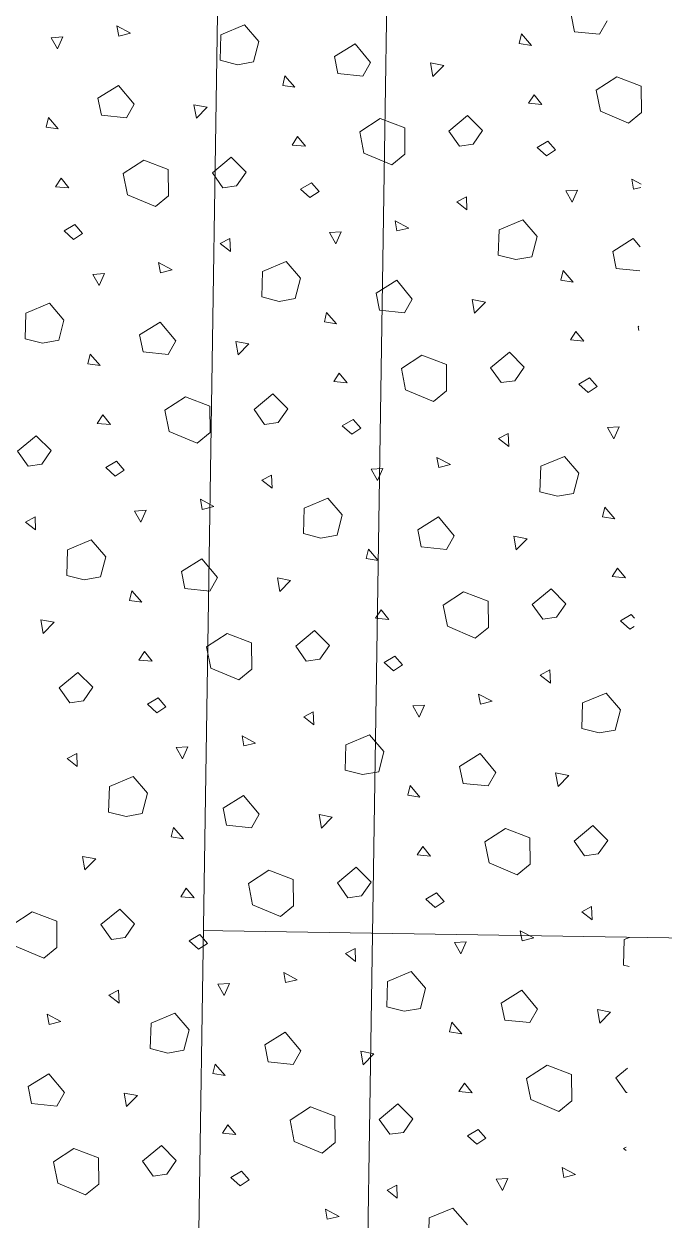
# Model space of a CAD drawing. Header units: metres. Extents: x -19025 to 34897, y -14024 to 26069.
# Drawn here: x -12074 to -11741, y 318 to 940 of the extents above; entities that cross this region are included whole.
import ezdxf

# ---------------------------------------------------------------- set-up
doc = ezdxf.new("R2010")
doc.units = ezdxf.units.M
doc.header["$MEASUREMENT"] = 0
doc.linetypes.add('Strichlinie mittel', pattern=[0.15, 0.1, -0.05])
doc.layers.add('310 Dachkonstruktion massiv', color=7, linetype='Continuous')
doc.layers.add('930 Beschriftung Allgemein', color=7, linetype='Continuous')

# ---------------------------------------------------------------- blocks, each defined once
blk = doc.blocks.new('*X767')
at = {"layer": '930 Beschriftung Allgemein', "color": 254, "linetype": 'Continuous', "lineweight": 9, "true_color": 0xd4d4d4}
for p, q in [((-13.5388, 5.23879), (-13.54058, 5.2476)), ((-13.7769, 5.24185), (-13.77596, 5.23654)), ((-13.76985, 5.23808), (-13.7769, 5.24185)), ((-13.71054, 5.24235), (-13.72286, 5.23721)), ((-13.70307, 5.23363), (-13.71054, 5.24235)), ((-13.52179, 5.24453), (-13.52578, 5.23743)), ((-13.80507, 5.23606), (-13.81117, 5.23567)), ((-13.81117, 5.23567), (-13.80786, 5.22987)), ((-13.80786, 5.22987), (-13.80507, 5.23606)), ((-13.77596, 5.23654), (-13.76985, 5.23808)), ((-13.72286, 5.23721), (-13.72326, 5.22391)), ((-13.70577, 5.22311), (-13.70307, 5.23363)), ((-13.56637, 5.23761), (-13.56754, 5.23261)), ((-13.56122, 5.23167), (-13.56637, 5.23761)), ((-13.52578, 5.23743), (-13.5388, 5.23879)), ((-13.66368, 5.2259), (-13.653, 5.23257)), ((-13.653, 5.23257), (-13.64489, 5.22282)), ((-13.56754, 5.23261), (-13.56122, 5.23167)), ((-13.72326, 5.22391), (-13.71418, 5.22163)), ((-13.71418, 5.22163), (-13.70577, 5.22311)), ((-13.6619, 5.21708), (-13.66368, 5.2259)), ((-13.64489, 5.22282), (-13.64888, 5.21573)), ((-13.61371, 5.22254), (-13.60686, 5.22123)), ((-13.61246, 5.21546), (-13.61371, 5.22254)), ((-13.60686, 5.22123), (-13.61246, 5.21546)), ((-13.68947, 5.2159), (-13.69064, 5.2109)), ((-13.68432, 5.20997), (-13.68947, 5.2159)), ((-13.64888, 5.21573), (-13.6619, 5.21708)), ((-13.51677, 5.21532), (-13.52742, 5.20842)), ((-13.50405, 5.21049), (-13.51677, 5.21532)), ((-13.78678, 5.20419), (-13.7761, 5.21087)), ((-13.7761, 5.21087), (-13.76799, 5.20112)), ((-13.69064, 5.2109), (-13.68432, 5.20997)), ((-13.52742, 5.20842), (-13.52525, 5.1974)), ((-13.50392, 5.19682), (-13.50405, 5.21049)), ((-13.785, 5.19538), (-13.78678, 5.20419)), ((-13.56265, 5.20157), (-13.55977, 5.20595)), ((-13.55977, 5.20595), (-13.5557, 5.20097)), ((-13.76799, 5.20112), (-13.77199, 5.19402)), ((-13.73681, 5.20083), (-13.72996, 5.19953)), ((-13.73556, 5.19375), (-13.73681, 5.20083)), ((-13.72996, 5.19953), (-13.73556, 5.19375)), ((-13.5557, 5.20097), (-13.56265, 5.20157)), ((-13.52525, 5.1974), (-13.51071, 5.19129)), ((-13.51071, 5.19129), (-13.50392, 5.19682)), ((-13.81257, 5.1942), (-13.81374, 5.1892)), ((-13.80742, 5.18826), (-13.81257, 5.1942)), ((-13.77199, 5.19402), (-13.785, 5.19538)), ((-13.63987, 5.19362), (-13.65052, 5.18672)), ((-13.62715, 5.18878), (-13.63987, 5.19362)), ((-13.59439, 5.19516), (-13.60414, 5.18705)), ((-13.58663, 5.1874), (-13.59439, 5.19516)), ((-13.81374, 5.1892), (-13.80742, 5.18826)), ((-13.68575, 5.17986), (-13.68287, 5.18425)), ((-13.68287, 5.18425), (-13.6788, 5.17926)), ((-13.65052, 5.18672), (-13.64835, 5.17569)), ((-13.62702, 5.17512), (-13.62715, 5.18878)), ((-13.60414, 5.18705), (-13.59867, 5.17934)), ((-13.59155, 5.18037), (-13.58663, 5.1874)), ((-13.6788, 5.17926), (-13.68575, 5.17986)), ((-13.59867, 5.17934), (-13.59155, 5.18037)), ((-13.55263, 5.18184), (-13.55822, 5.17858)), ((-13.55822, 5.17858), (-13.55334, 5.17419)), ((-13.55334, 5.17419), (-13.54864, 5.1773)), ((-13.54864, 5.1773), (-13.55263, 5.18184)), ((-13.76297, 5.17191), (-13.77362, 5.16501)), ((-13.75025, 5.16708), (-13.76297, 5.17191)), ((-13.71749, 5.17345), (-13.72724, 5.16534)), ((-13.70973, 5.16569), (-13.71749, 5.17345)), ((-13.64835, 5.17569), (-13.63381, 5.16959)), ((-13.63381, 5.16959), (-13.62702, 5.17512)), ((-13.77362, 5.16501), (-13.77145, 5.15399)), ((-13.75013, 5.15341), (-13.75025, 5.16708)), ((-13.72724, 5.16534), (-13.72177, 5.15764)), ((-13.71465, 5.15866), (-13.70973, 5.16569)), ((-13.80885, 5.15816), (-13.80597, 5.16254)), ((-13.80597, 5.16254), (-13.8019, 5.15756)), ((-13.72177, 5.15764), (-13.71465, 5.15866)), ((-13.67573, 5.16014), (-13.68132, 5.15687)), ((-13.67174, 5.15559), (-13.67573, 5.16014)), ((-13.50899, 5.16217), (-13.50806, 5.15685)), ((-13.50415, 5.15957), (-13.50899, 5.16217)), ((-13.8019, 5.15756), (-13.80885, 5.15816)), ((-13.77145, 5.15399), (-13.75691, 5.14788)), ((-13.75691, 5.14788), (-13.75013, 5.15341)), ((-13.68132, 5.15687), (-13.67644, 5.15248)), ((-13.67644, 5.15248), (-13.67174, 5.15559)), ((-13.60002, 5.15027), (-13.59502, 5.15297)), ((-13.59502, 5.15297), (-13.59474, 5.14618)), ((-13.53717, 5.15637), (-13.54326, 5.15598)), ((-13.54326, 5.15598), (-13.53995, 5.15018)), ((-13.53995, 5.15018), (-13.53717, 5.15637)), ((-13.50806, 5.15685), (-13.50418, 5.15783)), ((-13.59474, 5.14618), (-13.60002, 5.15027)), ((-13.63209, 5.14046), (-13.63116, 5.13515)), ((-13.62504, 5.13668), (-13.63209, 5.14046)), ((-13.56573, 5.14096), (-13.57806, 5.13582)), ((-13.55826, 5.13224), (-13.56573, 5.14096)), ((-13.79883, 5.13843), (-13.80442, 5.13516)), ((-13.80442, 5.13516), (-13.79954, 5.13078)), ((-13.79954, 5.13078), (-13.79484, 5.13389)), ((-13.79484, 5.13389), (-13.79883, 5.13843)), ((-13.66027, 5.13467), (-13.66636, 5.13428)), ((-13.66636, 5.13428), (-13.66305, 5.12847)), ((-13.66305, 5.12847), (-13.66027, 5.13467)), ((-13.63116, 5.13515), (-13.62504, 5.13668)), ((-13.57806, 5.13582), (-13.57845, 5.12251)), ((-13.72312, 5.12856), (-13.71812, 5.13127)), ((-13.71784, 5.12447), (-13.72312, 5.12856)), ((-13.71812, 5.13127), (-13.71784, 5.12447)), ((-13.56097, 5.12172), (-13.55826, 5.13224)), ((-13.51888, 5.1245), (-13.50819, 5.13118)), ((-13.50819, 5.13118), (-13.50465, 5.12692)), ((-13.57845, 5.12251), (-13.56938, 5.12024)), ((-13.56938, 5.12024), (-13.56097, 5.12172)), ((-13.51709, 5.11569), (-13.51888, 5.1245)), ((-13.75519, 5.11875), (-13.75426, 5.11344)), ((-13.74814, 5.11498), (-13.75519, 5.11875)), ((-13.75426, 5.11344), (-13.74814, 5.11498)), ((-13.68883, 5.11925), (-13.70116, 5.11411)), ((-13.68136, 5.11053), (-13.68883, 5.11925)), ((-13.50484, 5.11441), (-13.51709, 5.11569)), ((-13.78337, 5.11296), (-13.78946, 5.11257)), ((-13.78946, 5.11257), (-13.78615, 5.10676)), ((-13.78615, 5.10676), (-13.78337, 5.11296)), ((-13.70116, 5.11411), (-13.70155, 5.10081)), ((-13.68407, 5.10001), (-13.68136, 5.11053)), ((-13.64198, 5.1028), (-13.63129, 5.10947)), ((-13.63129, 5.10947), (-13.62318, 5.09972)), ((-13.54466, 5.11451), (-13.54584, 5.10951)), ((-13.54584, 5.10951), (-13.53951, 5.10857)), ((-13.53951, 5.10857), (-13.54466, 5.11451)), ((-13.6402, 5.09398), (-13.64198, 5.1028)), ((-13.81193, 5.09755), (-13.82426, 5.09241)), ((-13.80446, 5.08882), (-13.81193, 5.09755)), ((-13.70155, 5.10081), (-13.69248, 5.09853)), ((-13.69248, 5.09853), (-13.68407, 5.10001)), ((-13.62318, 5.09972), (-13.62718, 5.09263)), ((-13.592, 5.09944), (-13.58515, 5.09813)), ((-13.59075, 5.09235), (-13.592, 5.09944)), ((-13.58515, 5.09813), (-13.59075, 5.09235)), ((-13.82426, 5.09241), (-13.82465, 5.0791)), ((-13.66776, 5.0928), (-13.66894, 5.0878)), ((-13.66261, 5.08687), (-13.66776, 5.0928)), ((-13.62718, 5.09263), (-13.6402, 5.09398)), ((-13.80717, 5.07831), (-13.80446, 5.08882)), ((-13.76508, 5.08109), (-13.75439, 5.08777)), ((-13.75439, 5.08777), (-13.74628, 5.07802)), ((-13.66894, 5.0878), (-13.66261, 5.08687)), ((-13.50528, 5.0856), (-13.50571, 5.08532)), ((-13.50571, 5.08532), (-13.50532, 5.08333)), ((-13.82465, 5.0791), (-13.81558, 5.07682)), ((-13.81558, 5.07682), (-13.80717, 5.07831)), ((-13.7633, 5.07228), (-13.76508, 5.08109)), ((-13.74628, 5.07802), (-13.75028, 5.07092)), ((-13.7151, 5.07773), (-13.70826, 5.07643)), ((-13.71385, 5.07065), (-13.7151, 5.07773)), ((-13.54094, 5.07847), (-13.53806, 5.08285)), ((-13.53399, 5.07787), (-13.54094, 5.07847)), ((-13.53806, 5.08285), (-13.53399, 5.07787)), ((-13.79087, 5.0711), (-13.79204, 5.0661)), ((-13.78571, 5.06516), (-13.79087, 5.0711)), ((-13.75028, 5.07092), (-13.7633, 5.07228)), ((-13.70826, 5.07643), (-13.71385, 5.07065)), ((-13.57268, 5.07206), (-13.58243, 5.06395)), ((-13.56493, 5.0643), (-13.57268, 5.07206)), ((-13.79204, 5.0661), (-13.78571, 5.06516)), ((-13.61816, 5.07051), (-13.62881, 5.06362)), ((-13.60545, 5.06568), (-13.61816, 5.07051)), ((-13.60532, 5.05202), (-13.60545, 5.06568)), ((-13.66404, 5.05676), (-13.66116, 5.06115)), ((-13.66116, 5.06115), (-13.65709, 5.05616)), ((-13.62881, 5.06362), (-13.62664, 5.05259)), ((-13.58243, 5.06395), (-13.57697, 5.05624)), ((-13.56985, 5.05727), (-13.56493, 5.0643)), ((-13.53093, 5.05874), (-13.53651, 5.05548)), ((-13.52693, 5.0542), (-13.53093, 5.05874)), ((-13.65709, 5.05616), (-13.66404, 5.05676)), ((-13.62664, 5.05259), (-13.6121, 5.04648)), ((-13.57697, 5.05624), (-13.56985, 5.05727)), ((-13.53651, 5.05548), (-13.53163, 5.05109)), ((-13.53163, 5.05109), (-13.52693, 5.0542)), ((-13.74126, 5.04881), (-13.75191, 5.04191)), ((-13.72855, 5.04398), (-13.74126, 5.04881)), ((-13.69578, 5.05035), (-13.70553, 5.04224)), ((-13.68803, 5.04259), (-13.69578, 5.05035)), ((-13.6121, 5.04648), (-13.60532, 5.05202)), ((-13.75191, 5.04191), (-13.74974, 5.03089)), ((-13.72842, 5.03031), (-13.72855, 5.04398)), ((-13.70553, 5.04224), (-13.70007, 5.03453)), ((-13.69295, 5.03556), (-13.68803, 5.04259)), ((-13.78714, 5.03506), (-13.78427, 5.03944)), ((-13.78019, 5.03446), (-13.78714, 5.03506)), ((-13.78427, 5.03944), (-13.78019, 5.03446)), ((-13.70007, 5.03453), (-13.69295, 5.03556)), ((-13.65403, 5.03704), (-13.65961, 5.03377)), ((-13.65961, 5.03377), (-13.65473, 5.02938)), ((-13.65003, 5.03249), (-13.65403, 5.03704)), ((-13.81888, 5.02864), (-13.82864, 5.02054)), ((-13.81113, 5.02088), (-13.81888, 5.02864)), ((-13.74974, 5.03089), (-13.7352, 5.02478)), ((-13.7352, 5.02478), (-13.72842, 5.03031)), ((-13.65473, 5.02938), (-13.65003, 5.03249)), ((-13.57831, 5.02717), (-13.57332, 5.02987)), ((-13.57332, 5.02987), (-13.57303, 5.02308)), ((-13.51546, 5.03327), (-13.52155, 5.03288)), ((-13.52155, 5.03288), (-13.51825, 5.02708)), ((-13.51825, 5.02708), (-13.51546, 5.03327)), ((-13.57303, 5.02308), (-13.57831, 5.02717)), ((-13.82864, 5.02054), (-13.82317, 5.01283)), ((-13.81605, 5.01386), (-13.81113, 5.02088)), ((-13.77713, 5.01533), (-13.78271, 5.01206)), ((-13.77313, 5.01079), (-13.77713, 5.01533)), ((-13.61039, 5.01736), (-13.60945, 5.01205)), ((-13.60333, 5.01358), (-13.61039, 5.01736)), ((-13.54402, 5.01786), (-13.55635, 5.01272)), ((-13.53655, 5.00913), (-13.54402, 5.01786)), ((-13.82317, 5.01283), (-13.81605, 5.01386)), ((-13.78271, 5.01206), (-13.77783, 5.00768)), ((-13.77783, 5.00768), (-13.77313, 5.01079)), ((-13.63856, 5.01157), (-13.64465, 5.01118)), ((-13.64465, 5.01118), (-13.64135, 5.00537)), ((-13.64135, 5.00537), (-13.63856, 5.01157)), ((-13.60945, 5.01205), (-13.60333, 5.01358)), ((-13.55635, 5.01272), (-13.55674, 4.99941)), ((-13.53926, 4.99862), (-13.53655, 5.00913)), ((-13.70142, 5.00546), (-13.69642, 5.00817)), ((-13.69613, 5.00137), (-13.70142, 5.00546)), ((-13.69642, 5.00817), (-13.69613, 5.00137)), ((-13.55674, 4.99941), (-13.54767, 4.99713)), ((-13.54767, 4.99713), (-13.53926, 4.99862)), ((-13.73349, 4.99565), (-13.73255, 4.99034)), ((-13.72643, 4.99188), (-13.73349, 4.99565)), ((-13.73255, 4.99034), (-13.72643, 4.99188)), ((-13.67945, 4.99101), (-13.67984, 4.97771)), ((-13.66712, 4.99615), (-13.67945, 4.99101)), ((-13.65965, 4.98743), (-13.66712, 4.99615)), ((-13.52296, 4.99141), (-13.52413, 4.98641)), ((-13.5178, 4.98547), (-13.52296, 4.99141)), ((-13.82452, 4.98375), (-13.81952, 4.98646)), ((-13.81952, 4.98646), (-13.81923, 4.97967)), ((-13.76166, 4.98986), (-13.76775, 4.98947)), ((-13.76775, 4.98947), (-13.76445, 4.98366)), ((-13.76445, 4.98366), (-13.76166, 4.98986)), ((-13.66236, 4.97691), (-13.65965, 4.98743)), ((-13.62027, 4.9797), (-13.60958, 4.98637)), ((-13.60958, 4.98637), (-13.60148, 4.97662)), ((-13.52413, 4.98641), (-13.5178, 4.98547)), ((-13.81923, 4.97967), (-13.82452, 4.98375)), ((-13.61849, 4.97088), (-13.62027, 4.9797)), ((-13.79023, 4.97445), (-13.80255, 4.96931)), ((-13.78275, 4.96572), (-13.79023, 4.97445)), ((-13.67984, 4.97771), (-13.67077, 4.97543)), ((-13.67077, 4.97543), (-13.66236, 4.97691)), ((-13.60148, 4.97662), (-13.60547, 4.96953)), ((-13.57029, 4.97634), (-13.56345, 4.97503)), ((-13.56905, 4.96925), (-13.57029, 4.97634)), ((-13.56345, 4.97503), (-13.56905, 4.96925)), ((-13.80255, 4.96931), (-13.80295, 4.956)), ((-13.78546, 4.95521), (-13.78275, 4.96572)), ((-13.64606, 4.9697), (-13.64723, 4.9647)), ((-13.6409, 4.96376), (-13.64606, 4.9697)), ((-13.60547, 4.96953), (-13.61849, 4.97088)), ((-13.74337, 4.95799), (-13.73268, 4.96467)), ((-13.73268, 4.96467), (-13.72458, 4.95491)), ((-13.64723, 4.9647), (-13.6409, 4.96376)), ((-13.51923, 4.95537), (-13.51636, 4.95975)), ((-13.51636, 4.95975), (-13.51228, 4.95477)), ((-13.80295, 4.956), (-13.79387, 4.95372)), ((-13.79387, 4.95372), (-13.78546, 4.95521)), ((-13.74159, 4.94918), (-13.74337, 4.95799)), ((-13.72458, 4.95491), (-13.72857, 4.94782)), ((-13.6934, 4.95463), (-13.68655, 4.95333)), ((-13.69215, 4.94755), (-13.6934, 4.95463)), ((-13.68655, 4.95333), (-13.69215, 4.94755)), ((-13.51228, 4.95477), (-13.51923, 4.95537)), ((-13.76916, 4.94799), (-13.77033, 4.943)), ((-13.76401, 4.94206), (-13.76916, 4.94799)), ((-13.72857, 4.94782), (-13.74159, 4.94918)), ((-13.59646, 4.94741), (-13.60711, 4.94052)), ((-13.58374, 4.94258), (-13.59646, 4.94741)), ((-13.55098, 4.94895), (-13.56073, 4.94085)), ((-13.54322, 4.9412), (-13.55098, 4.94895)), ((-13.77033, 4.943), (-13.76401, 4.94206)), ((-13.60711, 4.94052), (-13.60493, 4.92949)), ((-13.58361, 4.92891), (-13.58374, 4.94258)), ((-13.56073, 4.94085), (-13.55526, 4.93314)), ((-13.54814, 4.93417), (-13.54322, 4.9412)), ((-13.64234, 4.93366), (-13.63946, 4.93805)), ((-13.63946, 4.93805), (-13.63538, 4.93306)), ((-13.50922, 4.93564), (-13.5148, 4.93237)), ((-13.50761, 4.93381), (-13.50922, 4.93564)), ((-13.8165, 4.93292), (-13.80965, 4.93162)), ((-13.81525, 4.92584), (-13.8165, 4.93292)), ((-13.80965, 4.93162), (-13.81525, 4.92584)), ((-13.63538, 4.93306), (-13.64234, 4.93366)), ((-13.60493, 4.92949), (-13.5904, 4.92338)), ((-13.5904, 4.92338), (-13.58361, 4.92891)), ((-13.55526, 4.93314), (-13.54814, 4.93417)), ((-13.5148, 4.93237), (-13.50992, 4.92799)), ((-13.50992, 4.92799), (-13.50768, 4.92947)), ((-13.71956, 4.92571), (-13.73021, 4.91881)), ((-13.70684, 4.92088), (-13.71956, 4.92571)), ((-13.67408, 4.92725), (-13.68383, 4.91914)), ((-13.66632, 4.91949), (-13.67408, 4.92725)), ((-13.76544, 4.91195), (-13.76256, 4.91634)), ((-13.76256, 4.91634), (-13.75849, 4.91135)), ((-13.73021, 4.91881), (-13.72804, 4.90778)), ((-13.70671, 4.90721), (-13.70684, 4.92088)), ((-13.68383, 4.91914), (-13.67836, 4.91143)), ((-13.67124, 4.91246), (-13.66632, 4.91949)), ((-13.75849, 4.91135), (-13.76544, 4.91195)), ((-13.67836, 4.91143), (-13.67124, 4.91246)), ((-13.63232, 4.91393), (-13.63791, 4.91067)), ((-13.63791, 4.91067), (-13.63302, 4.90628)), ((-13.63302, 4.90628), (-13.62833, 4.90939)), ((-13.62833, 4.90939), (-13.63232, 4.91393)), ((-13.79718, 4.90554), (-13.80693, 4.89743)), ((-13.78942, 4.89778), (-13.79718, 4.90554)), ((-13.72804, 4.90778), (-13.7135, 4.90168)), ((-13.7135, 4.90168), (-13.70671, 4.90721)), ((-13.55661, 4.90406), (-13.55161, 4.90677)), ((-13.55132, 4.89998), (-13.55661, 4.90406)), ((-13.55161, 4.90677), (-13.55132, 4.89998)), ((-13.80693, 4.89743), (-13.80146, 4.88973)), ((-13.79434, 4.89076), (-13.78942, 4.89778)), ((-13.80146, 4.88973), (-13.79434, 4.89076)), ((-13.75542, 4.89223), (-13.76101, 4.88896)), ((-13.75143, 4.88769), (-13.75542, 4.89223)), ((-13.58868, 4.89426), (-13.58775, 4.88895)), ((-13.58163, 4.89048), (-13.58868, 4.89426)), ((-13.52232, 4.89476), (-13.53464, 4.88962)), ((-13.51485, 4.88603), (-13.52232, 4.89476)), ((-13.76101, 4.88896), (-13.75613, 4.88457)), ((-13.75613, 4.88457), (-13.75143, 4.88769)), ((-13.67971, 4.88236), (-13.67471, 4.88507)), ((-13.67471, 4.88507), (-13.67443, 4.87827)), ((-13.61685, 4.88846), (-13.62295, 4.88807)), ((-13.62295, 4.88807), (-13.61964, 4.88227)), ((-13.61964, 4.88227), (-13.61685, 4.88846)), ((-13.58775, 4.88895), (-13.58163, 4.89048)), ((-13.53464, 4.88962), (-13.53504, 4.87631)), ((-13.51756, 4.87552), (-13.51485, 4.88603)), ((-13.67443, 4.87827), (-13.67971, 4.88236)), ((-13.71178, 4.87255), (-13.71085, 4.86724)), ((-13.70473, 4.86878), (-13.71178, 4.87255)), ((-13.64542, 4.87305), (-13.65775, 4.86791)), ((-13.63795, 4.86433), (-13.64542, 4.87305)), ((-13.53504, 4.87631), (-13.52596, 4.87403)), ((-13.52596, 4.87403), (-13.51756, 4.87552)), ((-13.73996, 4.86676), (-13.74605, 4.86637)), ((-13.74605, 4.86637), (-13.74274, 4.86056)), ((-13.74274, 4.86056), (-13.73996, 4.86676)), ((-13.71085, 4.86724), (-13.70473, 4.86878)), ((-13.65775, 4.86791), (-13.65814, 4.85461)), ((-13.80281, 4.86065), (-13.79781, 4.86336)), ((-13.79753, 4.85656), (-13.80281, 4.86065)), ((-13.79781, 4.86336), (-13.79753, 4.85656)), ((-13.64066, 4.85381), (-13.63795, 4.86433)), ((-13.59857, 4.85659), (-13.58788, 4.86327)), ((-13.58788, 4.86327), (-13.57977, 4.85352)), ((-13.65814, 4.85461), (-13.64907, 4.85233)), ((-13.64907, 4.85233), (-13.64066, 4.85381)), ((-13.59678, 4.84778), (-13.59857, 4.85659)), ((-13.57977, 4.85352), (-13.58377, 4.84643)), ((-13.76852, 4.85134), (-13.78085, 4.8462)), ((-13.76105, 4.84262), (-13.76852, 4.85134)), ((-13.58377, 4.84643), (-13.59678, 4.84778)), ((-13.54859, 4.85323), (-13.54174, 4.85193)), ((-13.54734, 4.84615), (-13.54859, 4.85323)), ((-13.54174, 4.85193), (-13.54734, 4.84615)), ((-13.78085, 4.8462), (-13.78124, 4.8329)), ((-13.76376, 4.8321), (-13.76105, 4.84262)), ((-13.72167, 4.83489), (-13.71098, 4.84156)), ((-13.71098, 4.84156), (-13.70287, 4.83181)), ((-13.62435, 4.8466), (-13.62552, 4.8416)), ((-13.62552, 4.8416), (-13.6192, 4.84066)), ((-13.6192, 4.84066), (-13.62435, 4.8466)), ((-13.71988, 4.82608), (-13.72167, 4.83489)), ((-13.78124, 4.8329), (-13.77217, 4.83062)), ((-13.77217, 4.83062), (-13.76376, 4.8321)), ((-13.70287, 4.83181), (-13.70687, 4.82472)), ((-13.67169, 4.83153), (-13.66484, 4.83023)), ((-13.67044, 4.82445), (-13.67169, 4.83153)), ((-13.66484, 4.83023), (-13.67044, 4.82445)), ((-13.74745, 4.82489), (-13.74863, 4.8199)), ((-13.7423, 4.81896), (-13.74745, 4.82489)), ((-13.70687, 4.82472), (-13.71988, 4.82608)), ((-13.57475, 4.82431), (-13.5854, 4.81742)), ((-13.56203, 4.81948), (-13.57475, 4.82431)), ((-13.52927, 4.82585), (-13.53902, 4.81775)), ((-13.52151, 4.81809), (-13.52927, 4.82585)), ((-13.74863, 4.8199), (-13.7423, 4.81896)), ((-13.5854, 4.81742), (-13.58323, 4.80639)), ((-13.56191, 4.80581), (-13.56203, 4.81948)), ((-13.53902, 4.81775), (-13.53356, 4.81004)), ((-13.52643, 4.81107), (-13.52151, 4.81809)), ((-13.79479, 4.80982), (-13.78794, 4.80852)), ((-13.79354, 4.80274), (-13.79479, 4.80982)), ((-13.62063, 4.81056), (-13.61775, 4.81495)), ((-13.61368, 4.80996), (-13.62063, 4.81056)), ((-13.61775, 4.81495), (-13.61368, 4.80996)), ((-13.53356, 4.81004), (-13.52643, 4.81107)), ((-13.78794, 4.80852), (-13.79354, 4.80274)), ((-13.65237, 4.80415), (-13.66212, 4.79604)), ((-13.64461, 4.79639), (-13.65237, 4.80415)), ((-13.58323, 4.80639), (-13.56869, 4.80028)), ((-13.56869, 4.80028), (-13.56191, 4.80581)), ((-13.69785, 4.80261), (-13.7085, 4.79571)), ((-13.68514, 4.79778), (-13.69785, 4.80261)), ((-13.68501, 4.78411), (-13.68514, 4.79778)), ((-13.74373, 4.78885), (-13.74085, 4.79324)), ((-13.74085, 4.79324), (-13.73678, 4.78825)), ((-13.7085, 4.79571), (-13.70633, 4.78468)), ((-13.66212, 4.79604), (-13.65666, 4.78833)), ((-13.64954, 4.78936), (-13.64461, 4.79639)), ((-13.73678, 4.78825), (-13.74373, 4.78885)), ((-13.65666, 4.78833), (-13.64954, 4.78936)), ((-13.61061, 4.79083), (-13.6162, 4.78757)), ((-13.6162, 4.78757), (-13.61132, 4.78318)), ((-13.61132, 4.78318), (-13.60662, 4.78629)), ((-13.60662, 4.78629), (-13.61061, 4.79083)), ((-13.82095, 4.7809), (-13.8316, 4.774)), ((-13.80824, 4.77607), (-13.82095, 4.7809)), ((-13.77547, 4.78244), (-13.78522, 4.77433)), ((-13.76772, 4.77468), (-13.77547, 4.78244)), ((-13.70633, 4.78468), (-13.69179, 4.77858)), ((-13.69179, 4.77858), (-13.68501, 4.78411)), ((-13.5349, 4.78096), (-13.5299, 4.78367)), ((-13.52962, 4.77688), (-13.5349, 4.78096)), ((-13.5299, 4.78367), (-13.52962, 4.77688)), ((-13.80811, 4.7624), (-13.80824, 4.77607)), ((-13.78522, 4.77433), (-13.77976, 4.76663)), ((-13.77264, 4.76765), (-13.76772, 4.77468)), ((-13.77976, 4.76663), (-13.77264, 4.76765)), ((-13.73372, 4.76913), (-13.7393, 4.76586)), ((-13.72972, 4.76458), (-13.73372, 4.76913)), ((-13.56698, 4.77116), (-13.56604, 4.76585)), ((-13.55992, 4.76738), (-13.56698, 4.77116)), ((-13.56604, 4.76585), (-13.55992, 4.76738)), ((-13.51294, 4.76652), (-13.51333, 4.75321)), ((-13.51016, 4.76767), (-13.51294, 4.76652)), ((-13.82943, 4.76298), (-13.81489, 4.75687)), ((-13.81489, 4.75687), (-13.80811, 4.7624)), ((-13.7393, 4.76586), (-13.73442, 4.76147)), ((-13.73442, 4.76147), (-13.72972, 4.76458)), ((-13.658, 4.75926), (-13.653, 4.76196)), ((-13.653, 4.76196), (-13.65272, 4.75517)), ((-13.59515, 4.76536), (-13.60124, 4.76497)), ((-13.60124, 4.76497), (-13.59793, 4.75917)), ((-13.59793, 4.75917), (-13.59515, 4.76536)), ((-13.65272, 4.75517), (-13.658, 4.75926)), ((-13.69008, 4.74945), (-13.68914, 4.74414)), ((-13.68302, 4.74567), (-13.69008, 4.74945)), ((-13.62371, 4.74995), (-13.63604, 4.74481)), ((-13.61624, 4.74123), (-13.62371, 4.74995)), ((-13.51333, 4.75321), (-13.51039, 4.75247)), ((-13.71825, 4.74366), (-13.72434, 4.74327)), ((-13.72434, 4.74327), (-13.72104, 4.73746)), ((-13.72104, 4.73746), (-13.71825, 4.74366)), ((-13.68914, 4.74414), (-13.68302, 4.74567)), ((-13.63604, 4.74481), (-13.63643, 4.73151)), ((-13.7811, 4.73755), (-13.77611, 4.74026)), ((-13.77582, 4.73346), (-13.7811, 4.73755)), ((-13.77611, 4.74026), (-13.77582, 4.73346)), ((-13.61895, 4.73071), (-13.61624, 4.74123)), ((-13.57686, 4.73349), (-13.56617, 4.74017)), ((-13.56617, 4.74017), (-13.55806, 4.73042)), ((-13.63643, 4.73151), (-13.62736, 4.72923)), ((-13.62736, 4.72923), (-13.61895, 4.73071)), ((-13.57508, 4.72468), (-13.57686, 4.73349)), ((-13.55806, 4.73042), (-13.56206, 4.72332)), ((-13.52688, 4.73013), (-13.52004, 4.72883)), ((-13.52563, 4.72305), (-13.52688, 4.73013)), ((-13.81318, 4.72774), (-13.81224, 4.72243)), ((-13.80612, 4.72397), (-13.81318, 4.72774)), ((-13.81224, 4.72243), (-13.80612, 4.72397)), ((-13.75914, 4.7231), (-13.75953, 4.7098)), ((-13.74681, 4.72824), (-13.75914, 4.7231)), ((-13.73934, 4.71952), (-13.74681, 4.72824)), ((-13.60265, 4.7235), (-13.60382, 4.7185)), ((-13.59749, 4.71756), (-13.60265, 4.7235)), ((-13.56206, 4.72332), (-13.57508, 4.72468)), ((-13.52004, 4.72883), (-13.52563, 4.72305)), ((-13.74205, 4.709), (-13.73934, 4.71952)), ((-13.69996, 4.71179), (-13.68927, 4.71846)), ((-13.68927, 4.71846), (-13.68116, 4.70871)), ((-13.60382, 4.7185), (-13.59749, 4.71756)), ((-13.69818, 4.70297), (-13.69996, 4.71179)), ((-13.75953, 4.7098), (-13.75046, 4.70752)), ((-13.75046, 4.70752), (-13.74205, 4.709)), ((-13.68116, 4.70871), (-13.68516, 4.70162)), ((-13.64998, 4.70843), (-13.64314, 4.70712)), ((-13.64874, 4.70135), (-13.64998, 4.70843)), ((-13.64314, 4.70712), (-13.64874, 4.70135)), ((-13.72575, 4.70179), (-13.72692, 4.69679)), ((-13.72059, 4.69586), (-13.72575, 4.70179)), ((-13.68516, 4.70162), (-13.69818, 4.70297)), ((-13.55305, 4.70121), (-13.56369, 4.69431)), ((-13.54033, 4.69638), (-13.55305, 4.70121)), ((-13.5112, 4.69973), (-13.51732, 4.69464)), ((-13.82306, 4.69008), (-13.81237, 4.69676)), ((-13.81237, 4.69676), (-13.80427, 4.68701)), ((-13.72692, 4.69679), (-13.72059, 4.69586)), ((-13.59892, 4.68746), (-13.59605, 4.69184)), ((-13.59605, 4.69184), (-13.59197, 4.68686)), ((-13.56369, 4.69431), (-13.56152, 4.68329)), ((-13.5402, 4.68271), (-13.54033, 4.69638)), ((-13.51732, 4.69464), (-13.51185, 4.68694)), ((-13.82128, 4.68127), (-13.82306, 4.69008)), ((-13.80427, 4.68701), (-13.80826, 4.67991)), ((-13.77308, 4.68672), (-13.76624, 4.68542)), ((-13.77184, 4.67964), (-13.77308, 4.68672)), ((-13.76624, 4.68542), (-13.77184, 4.67964)), ((-13.59197, 4.68686), (-13.59892, 4.68746)), ((-13.51185, 4.68694), (-13.5114, 4.687)), ((-13.80826, 4.67991), (-13.82128, 4.68127)), ((-13.67615, 4.67951), (-13.6868, 4.67261)), ((-13.66343, 4.67467), (-13.67615, 4.67951)), ((-13.63067, 4.68105), (-13.64042, 4.67294)), ((-13.62291, 4.67329), (-13.63067, 4.68105)), ((-13.56152, 4.68329), (-13.54698, 4.67718)), ((-13.54698, 4.67718), (-13.5402, 4.68271)), ((-13.6633, 4.66101), (-13.66343, 4.67467)), ((-13.64042, 4.67294), (-13.63495, 4.66523)), ((-13.62783, 4.66626), (-13.62291, 4.67329)), ((-13.72202, 4.66575), (-13.71915, 4.67014)), ((-13.71915, 4.67014), (-13.71507, 4.66515)), ((-13.6868, 4.67261), (-13.68462, 4.66158)), ((-13.58891, 4.66773), (-13.59449, 4.66447)), ((-13.58491, 4.66319), (-13.58891, 4.66773)), ((-13.71507, 4.66515), (-13.72202, 4.66575)), ((-13.68462, 4.66158), (-13.67008, 4.65548)), ((-13.67008, 4.65548), (-13.6633, 4.66101)), ((-13.63495, 4.66523), (-13.62783, 4.66626)), ((-13.59449, 4.66447), (-13.58961, 4.66008)), ((-13.58961, 4.66008), (-13.58491, 4.66319)), ((-13.79925, 4.6578), (-13.8099, 4.6509)), ((-13.78653, 4.65297), (-13.79925, 4.6578)), ((-13.75377, 4.65934), (-13.76352, 4.65123)), ((-13.74601, 4.65158), (-13.75377, 4.65934)), ((-13.5132, 4.65786), (-13.51183, 4.6586)), ((-13.51186, 4.65683), (-13.5132, 4.65786)), ((-13.8099, 4.6509), (-13.80772, 4.63988)), ((-13.7864, 4.6393), (-13.78653, 4.65297)), ((-13.76352, 4.65123), (-13.75805, 4.64353)), ((-13.75093, 4.64455), (-13.74601, 4.65158)), ((-13.54527, 4.64806), (-13.54433, 4.64274)), ((-13.53822, 4.64428), (-13.54527, 4.64806)), ((-13.75805, 4.64353), (-13.75093, 4.64455)), ((-13.71201, 4.64603), (-13.71759, 4.64276)), ((-13.71759, 4.64276), (-13.71271, 4.63837)), ((-13.70801, 4.64148), (-13.71201, 4.64603)), ((-13.57344, 4.64226), (-13.57953, 4.64187)), ((-13.57953, 4.64187), (-13.57623, 4.63607)), ((-13.57623, 4.63607), (-13.57344, 4.64226)), ((-13.54433, 4.64274), (-13.53822, 4.64428)), ((-13.80772, 4.63988), (-13.79318, 4.63377)), ((-13.79318, 4.63377), (-13.7864, 4.6393)), ((-13.71271, 4.63837), (-13.70801, 4.64148)), ((-13.6363, 4.63616), (-13.6313, 4.63886)), ((-13.63101, 4.63207), (-13.6363, 4.63616)), ((-13.6313, 4.63886), (-13.63101, 4.63207)), ((-13.66837, 4.62635), (-13.66743, 4.62104)), ((-13.66132, 4.62257), (-13.66837, 4.62635)), ((-13.60201, 4.62685), (-13.61433, 4.62171)), ((-13.59454, 4.61813), (-13.60201, 4.62685)), ((-13.66743, 4.62104), (-13.66132, 4.62257)), ((-13.61433, 4.62171), (-13.61473, 4.60841))]:
    blk.add_line(p, q, dxfattribs=at)
blk = doc.blocks.new('Schraffur_1_1', base_point=(4.69705, 0))
at = {"layer": '930 Beschriftung Allgemein', "color": 254, "linetype": 'Strichlinie mittel', "lineweight": 9, "true_color": 0xd4d4d4}
blk.add_blockref('*X767', (0, 0), dxfattribs=at)
blk = doc.blocks.new('Dachfläche_83_1', base_point=(-13.67249, 2.90338))
at = {"layer": '310 Dachkonstruktion massiv', "color": 7, "linetype": 'Continuous', "lineweight": 13, "flags": 128}
blk.add_lwpolyline([(-12.9348, 6.95254), (-13.61022, 6.9629), (-13.67249, 2.90338)], dxfattribs=at)
blk = doc.blocks.new('*X949')
at = {"layer": '310 Dachkonstruktion massiv', "color": 8, "linetype": 'Continuous', "lineweight": 5}
for p, q in [((-13.72178, 4.77105), (-13.73183, 4.77121)), ((-13.73183, 4.77121), (-13.72178, 4.77105)), ((-13.22184, 4.76339), (-13.72178, 4.77105)), ((-13.72178, 4.77105), (-13.22184, 4.76339))]:
    blk.add_line(p, q, dxfattribs=at)
blk = doc.blocks.new('Dachfläche_84_1', base_point=(-13.69573, 7.12422))
at = {"layer": '310 Dachkonstruktion massiv', "color": 7, "linetype": 'Continuous', "lineweight": 13, "flags": 128}
blk.add_lwpolyline([(-13.02031, 7.11386), (-13.69573, 7.12422), (-13.76353, 2.70474)], dxfattribs=at)
at = {"layer": '310 Dachkonstruktion massiv', "color": 7, "linetype": 'Continuous', "lineweight": 13}
blk.add_blockref('*X949', (0, 0), dxfattribs=at)

msp = doc.modelspace()

# ---------------------------------------------------------------- block references
at = {"layer": '310 Dachkonstruktion massiv', "color": 7, "linetype": 'Continuous', "lineweight": 13, "xscale": 1000, "yscale": 1000, "zscale": 1000}
for name, p in [('Dachfläche_84_1', (-11944.406, 2821.151)), ('Dachfläche_83_1', (-11921.164, -1399.692))]:
    msp.add_blockref(name, p, dxfattribs=at)
at = {"layer": '930 Beschriftung Allgemein', "color": 254, "linetype": 'Strichlinie mittel', "lineweight": 9, "true_color": 0xd4d4d4, "xscale": 1000, "yscale": 1000, "zscale": 1000}
msp.add_blockref('Schraffur_1_1', (6448.38, -4303.067), dxfattribs=at)

doc.saveas('drawing.dxf')
